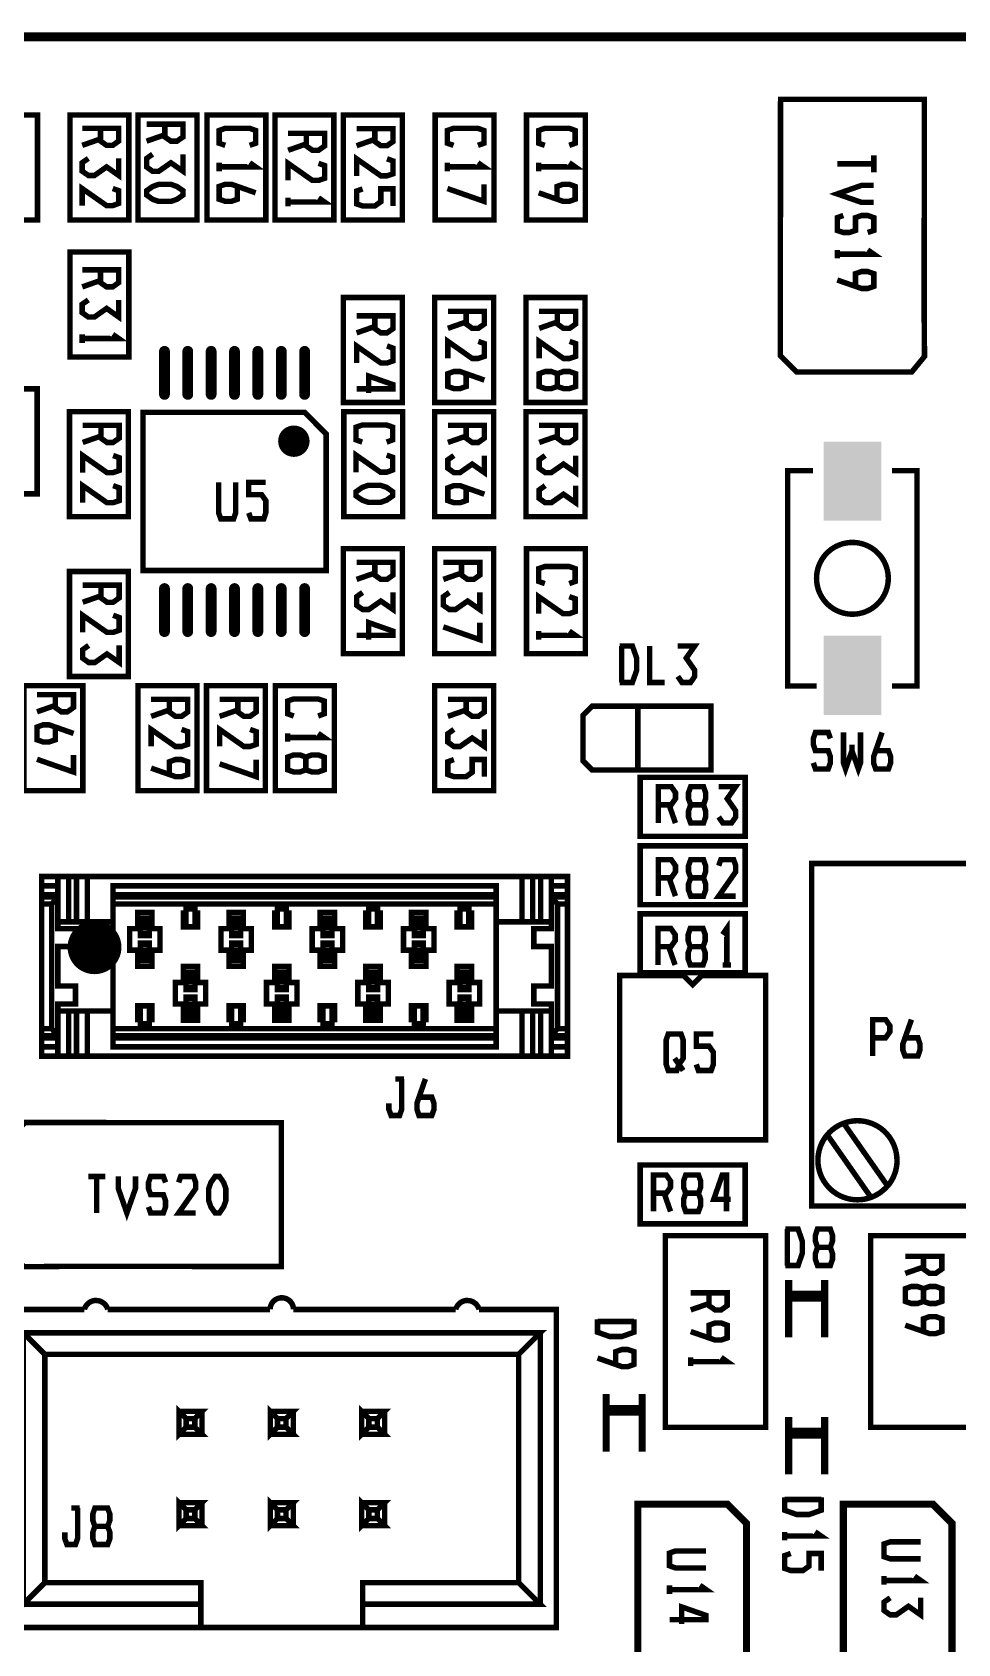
# Model space of a CAD drawing. Extents: x 0 to 130, y 331 to 429.
# Drawn here: x 57.05 to 82.8, y 384.32 to 429.15 of the extents above; entities that cross this region are included whole.
import ezdxf

# ---------------------------------------------------------------- set-up
doc = ezdxf.new("R2010")
doc.units = 0
doc.header["$MEASUREMENT"] = 0
doc.layers.get('0').update_dxf_attribs({"linetype": 'CONTINUOUS'})
for name, color, linetype in [('23-325-0_AST', 7, 'CONTINUOUS'), ('23-325-0_DRD', 1, 'CONTINUOUS'), ('THRUHOLE_NPT', 13, 'CONTINUOUS')]:
    doc.layers.add(name, color=color, linetype=linetype)

# ---------------------------------------------------------------- blocks, each defined once
blk = doc.blocks.new('RECTANGLE_43')
blk.add_solid([(1.09982, 0.8001), (1.09982, -0.8001), (-1.09982, 0.8001), (-1.09982, -0.8001)])
blk = doc.blocks.new('OBLONG_52')
at = {"const_width": 0.29972}
blk.add_lwpolyline([(0.59944, 0), (-0.59944, 0)], dxfattribs=at)
at = {"const_width": 0.14986}
for points in [[(-0.67437, 0, 1), (-0.52451, 0, 1)], [(0.52451, 0, 1), (0.67437, 0, 1)]]:
    blk.add_lwpolyline(points, format="xyb", close=True, dxfattribs=at)
blk = doc.blocks.new('ROUND_22')
at = {"const_width": 0.7493}
blk.add_lwpolyline([(-0.37465, 0, 1), (0.37465, 0, 1)], format="xyb", close=True, dxfattribs=at)

msp = doc.modelspace()

# ---------------------------------------------------------------- linework, layer by layer
at = {"layer": '23-325-0_AST'}
for points, const_width in [([(-0.06, 339.022), (129.939, 339.022), (129.939, 429.021), (-0.06, 429.021), (-0.06, 339.022)], 0.254), ([(81.867, 421.287), (81.877, 420.129), (81.522, 419.697), (78.321, 419.697), (77.864, 420.154), (77.872, 427.279), (81.87, 427.279), (81.87, 425.641), (81.867, 421.287)], 0.152), ([(57.201, 423.926), (57.201, 426.847), (55.563, 426.847), (55.563, 423.926), (57.201, 423.926)], 0.152), ([(59.741, 423.926), (59.741, 426.847), (58.103, 426.847), (58.103, 423.926), (59.741, 423.926)], 0.152), ([(59.995, 426.847), (59.995, 423.926), (61.634, 423.926), (61.634, 426.847), (59.995, 426.847)], 0.152), ([(63.551, 423.926), (63.551, 426.847), (61.913, 426.847), (61.913, 423.926), (63.551, 423.926)], 0.152), ([(63.805, 426.847), (63.805, 423.926), (65.444, 423.926), (65.444, 426.847), (63.805, 426.847)], 0.152), ([(65.71, 426.847), (65.71, 423.926), (67.349, 423.926), (67.349, 426.847), (65.71, 426.847)], 0.152), ([(69.901, 423.926), (69.901, 426.847), (68.263, 426.847), (68.263, 423.926), (69.901, 423.926)], 0.152), ([(72.441, 423.926), (72.441, 426.847), (70.803, 426.847), (70.803, 423.926), (72.441, 423.926)], 0.152), ([(58.951, 426.476), (58.951, 426.121), (59.122, 426.001), (59.292, 426.001), (59.459, 426.121), (59.459, 426.476), (58.443, 426.476)], 0.152), ([(60.742, 426.591), (60.742, 426.235), (60.91, 426.118), (61.08, 426.118), (61.25, 426.235), (61.25, 426.591), (60.234, 426.591)], 0.152), ([(60.742, 426.296), (60.234, 426.118)], 0.152), ([(62.424, 426.001), (62.253, 426.06), (62.253, 426.415), (62.424, 426.476), (63.102, 426.476), (63.269, 426.415), (63.269, 426.06), (63.102, 426.001)], 0.152), ([(64.679, 426.337), (64.679, 425.984), (64.847, 425.864), (65.017, 425.864), (65.187, 425.984), (65.187, 426.337), (64.171, 426.337)], 0.152), ([(66.584, 426.464), (66.584, 426.108), (66.752, 425.991), (66.922, 425.991), (67.092, 426.108), (67.092, 426.464), (66.076, 426.464)], 0.152), ([(68.774, 426.001), (68.603, 426.06), (68.603, 426.415), (68.774, 426.476), (69.452, 426.476), (69.619, 426.415), (69.619, 426.06), (69.452, 426.001)], 0.152), ([(71.314, 426.001), (71.143, 426.06), (71.143, 426.415), (71.314, 426.476), (71.992, 426.476), (72.159, 426.415), (72.159, 426.06), (71.992, 426.001)], 0.152), ([(58.951, 426.179), (58.443, 426.001)], 0.152), ([(64.679, 426.042), (64.171, 425.864)], 0.152), ([(66.584, 426.169), (66.076, 425.991)], 0.152), ([(58.614, 425.638), (58.443, 425.519), (58.443, 425.283), (58.614, 425.163), (58.784, 425.163), (59.122, 425.402), (59.459, 425.163), (59.459, 425.638)], 0.152), ([(60.402, 425.755), (60.234, 425.636), (60.234, 425.399), (60.402, 425.28), (60.572, 425.28), (60.91, 425.516), (61.25, 425.28), (61.25, 425.755)], 0.152), ([(62.253, 425.283), (62.253, 425.519)], 0.152), ([(62.253, 425.402), (63.269, 425.402), (63.102, 425.519)], 0.152), ([(64.171, 425.026), (64.171, 425.501), (64.847, 425.026), (65.017, 425.026), (65.187, 425.084), (65.187, 425.44), (65.017, 425.501)], 0.152), ([(66.076, 425.153), (66.076, 425.628), (66.752, 425.153), (66.922, 425.153), (67.092, 425.211), (67.092, 425.567), (66.922, 425.628)], 0.152), ([(68.603, 425.283), (68.603, 425.519)], 0.152), ([(68.603, 425.402), (69.619, 425.402), (69.452, 425.519)], 0.152), ([(71.143, 425.283), (71.143, 425.519)], 0.152), ([(71.143, 425.402), (72.159, 425.402), (71.992, 425.519)], 0.152), ([(79.449, 425.488), (80.465, 425.488)], 0.152), ([(80.465, 425.252), (80.465, 425.727)], 0.152), ([(58.443, 424.325), (58.443, 424.8), (59.122, 424.325), (59.292, 424.325), (59.459, 424.386), (59.459, 424.741), (59.292, 424.8)], 0.152), ([(60.234, 424.739), (60.402, 424.856), (60.572, 424.917), (60.91, 424.917), (61.08, 424.856), (61.25, 424.739), (61.25, 424.62), (61.08, 424.5), (60.91, 424.442), (60.572, 424.442), (60.402, 424.5), (60.234, 424.62), (60.234, 424.739)], 0.152), ([(62.761, 424.858), (62.761, 424.503), (62.594, 424.444), (62.424, 424.444), (62.253, 424.503), (62.253, 424.858), (62.424, 424.919), (62.594, 424.919), (63.269, 424.681)], 0.152), ([(64.171, 424.307), (64.171, 424.543)], 0.152), ([(64.171, 424.424), (65.187, 424.424), (65.017, 424.543)], 0.152), ([(66.244, 424.79), (66.076, 424.729), (66.076, 424.373), (66.244, 424.315), (66.584, 424.315), (66.752, 424.434), (66.752, 424.79), (67.092, 424.79), (67.092, 424.315)], 0.152), ([(68.603, 424.8), (69.619, 424.444), (69.619, 424.919)], 0.152), ([(71.651, 424.503), (71.651, 424.858), (71.822, 424.919), (71.992, 424.919), (72.159, 424.858), (72.159, 424.503), (71.992, 424.444), (71.822, 424.444), (71.143, 424.681)], 0.152), ([(80.465, 424.414), (80.127, 424.414), (79.449, 424.65), (80.127, 424.889), (80.465, 424.889)], 0.152), ([(80.295, 423.576), (80.465, 423.634), (80.465, 423.99), (80.295, 424.051), (80.127, 424.051), (79.957, 423.99), (79.957, 423.634), (79.787, 423.576), (79.619, 423.576), (79.449, 423.634), (79.449, 423.99), (79.619, 424.051)], 0.152), ([(59.741, 420.116), (59.741, 423.037), (58.103, 423.037), (58.103, 420.116), (59.741, 420.116)], 0.152), ([(79.449, 422.857), (79.449, 423.093)], 0.152), ([(79.449, 422.974), (80.465, 422.974), (80.295, 423.093)], 0.152), ([(58.951, 422.539), (58.951, 422.184), (59.122, 422.064), (59.292, 422.064), (59.459, 422.184), (59.459, 422.539), (58.443, 422.539)], 0.152), ([(79.957, 422.077), (79.957, 422.433), (80.127, 422.491), (80.295, 422.491), (80.465, 422.433), (80.465, 422.077), (80.295, 422.019), (80.127, 422.019), (79.449, 422.255)], 0.152), ([(58.951, 422.242), (58.443, 422.064)], 0.152), ([(58.614, 421.701), (58.443, 421.582), (58.443, 421.346), (58.614, 421.226), (58.784, 421.226), (59.122, 421.465), (59.459, 421.226), (59.459, 421.701)], 0.152), ([(65.71, 421.767), (65.71, 418.846), (67.349, 418.846), (67.349, 421.767), (65.71, 421.767)], 0.152), ([(68.25, 421.767), (68.25, 418.846), (69.889, 418.846), (69.889, 421.767), (68.25, 421.767)], 0.152), ([(69.124, 421.386), (69.124, 421.031), (69.292, 420.911), (69.462, 420.911), (69.632, 421.031), (69.632, 421.386), (68.616, 421.386)], 0.152), ([(70.79, 421.767), (70.79, 418.846), (72.429, 418.846), (72.429, 421.767), (70.79, 421.767)], 0.152), ([(71.664, 421.386), (71.664, 421.031), (71.832, 420.911), (72.002, 420.911), (72.172, 421.031), (72.172, 421.386), (71.156, 421.386)], 0.152), ([(66.584, 421.259), (66.584, 420.904), (66.752, 420.784), (66.922, 420.784), (67.092, 420.904), (67.092, 421.259), (66.076, 421.259)], 0.152), ([(66.584, 420.962), (66.076, 420.784)], 0.152), ([(69.124, 421.089), (68.616, 420.911)], 0.152), ([(71.664, 421.089), (71.156, 420.911)], 0.152), ([(58.443, 420.507), (58.443, 420.744)], 0.152), ([(58.443, 420.627), (59.459, 420.627), (59.292, 420.744)], 0.152), ([(66.076, 419.946), (66.076, 420.421), (66.752, 419.946), (66.922, 419.946), (67.092, 420.004), (67.092, 420.36), (66.922, 420.421)], 0.152), ([(68.616, 420.073), (68.616, 420.548), (69.292, 420.073), (69.462, 420.073), (69.632, 420.131), (69.632, 420.487), (69.462, 420.548)], 0.152), ([(71.156, 420.073), (71.156, 420.548), (71.832, 420.073), (72.002, 420.073), (72.172, 420.131), (72.172, 420.487), (72.002, 420.548)], 0.152), ([(66.414, 419.108), (66.414, 419.583), (67.092, 419.344), (67.092, 419.227), (66.076, 419.227)], 0.152), ([(69.124, 419.649), (69.124, 419.293), (68.954, 419.235), (68.784, 419.235), (68.616, 419.293), (68.616, 419.649), (68.784, 419.71), (68.954, 419.71), (69.632, 419.471)], 0.152), ([(71.664, 419.293), (71.832, 419.235), (72.002, 419.235), (72.172, 419.293), (72.172, 419.649), (72.002, 419.71), (71.832, 419.71), (71.664, 419.649), (71.664, 419.293), (71.494, 419.235), (71.324, 419.235), (71.156, 419.293), (71.156, 419.649), (71.324, 419.71), (71.494, 419.71), (71.664, 419.649)], 0.152), ([(55.55, 419.227), (55.55, 416.306), (57.189, 416.306), (57.189, 419.227), (55.55, 419.227)], 0.152), ([(58.09, 418.592), (58.09, 415.671), (59.729, 415.671), (59.729, 418.592), (58.09, 418.592)], 0.152), ([(58.964, 418.211), (58.964, 417.856), (59.132, 417.736), (59.302, 417.736), (59.472, 417.856), (59.472, 418.211), (58.456, 418.211)], 0.152), ([(65.131, 418.071), (64.631, 418.572), (60.135, 418.572), (60.135, 414.173), (65.23, 414.173), (65.23, 417.972), (65.131, 418.071)], 0.152), ([(67.361, 415.671), (67.361, 418.592), (65.723, 418.592), (65.723, 415.671), (67.361, 415.671)], 0.152), ([(66.234, 417.746), (66.063, 417.807), (66.063, 418.163), (66.234, 418.221), (66.912, 418.221), (67.079, 418.163), (67.079, 417.807), (66.912, 417.746)], 0.152), ([(68.25, 418.592), (68.25, 415.671), (69.889, 415.671), (69.889, 418.592), (68.25, 418.592)], 0.152), ([(69.124, 418.211), (69.124, 417.856), (69.292, 417.736), (69.462, 417.736), (69.632, 417.856), (69.632, 418.211), (68.616, 418.211)], 0.152), ([(70.79, 418.592), (70.79, 415.671), (72.429, 415.671), (72.429, 418.592), (70.79, 418.592)], 0.152), ([(71.664, 418.211), (71.664, 417.856), (71.832, 417.736), (72.002, 417.736), (72.172, 417.856), (72.172, 418.211), (71.156, 418.211)], 0.152), ([(58.964, 417.914), (58.456, 417.736)], 0.152), ([(64.671, 417.894), (63.991, 417.894)], 0.152), ([(64.072, 417.52), (64.072, 418.023)], 0.152), ([(64.583, 418.031), (64.08, 418.031)], 0.152), ([(64.209, 417.431), (64.209, 418.112)], 0.152), ([(64.346, 417.411), (64.346, 418.132)], 0.152), ([(64.483, 417.444), (64.483, 418.099)], 0.152), ([(64.621, 417.556), (64.621, 417.99)], 0.152), ([(69.124, 417.914), (68.616, 417.736)], 0.152), ([(71.664, 417.914), (71.156, 417.736)], 0.152), ([(58.456, 416.898), (58.456, 417.373), (59.132, 416.898), (59.302, 416.898), (59.472, 416.956), (59.472, 417.312), (59.302, 417.373)], 0.152), ([(64.692, 417.756), (63.97, 417.756)], 0.152), ([(64.659, 417.619), (64.003, 417.619)], 0.152), ([(64.547, 417.482), (64.113, 417.482)], 0.152), ([(66.063, 416.908), (66.063, 417.383), (66.742, 416.908), (66.912, 416.908), (67.079, 416.969), (67.079, 417.325), (66.912, 417.383)], 0.152), ([(68.784, 417.373), (68.616, 417.254), (68.616, 417.017), (68.784, 416.898), (68.954, 416.898), (69.292, 417.134), (69.632, 416.898), (69.632, 417.373)], 0.152), ([(71.324, 417.373), (71.156, 417.254), (71.156, 417.017), (71.324, 416.898), (71.494, 416.898), (71.832, 417.134), (72.172, 416.898), (72.172, 417.373)], 0.152), ([(78.771, 416.954), (78.072, 416.954), (78.072, 410.959), (78.873, 410.959)], 0.152), ([(80.971, 416.954), (81.669, 416.954), (81.669, 410.959), (80.971, 410.959)], 0.152), ([(58.456, 416.06), (58.456, 416.535), (59.132, 416.06), (59.302, 416.06), (59.472, 416.118), (59.472, 416.474), (59.302, 416.535)], 0.152), ([(62.713, 416.626), (62.713, 415.778), (62.655, 415.61), (62.299, 415.61), (62.238, 415.778), (62.238, 416.626)], 0.152), ([(63.076, 415.778), (63.137, 415.61), (63.493, 415.61), (63.551, 415.778), (63.551, 416.118), (63.432, 416.286), (63.076, 416.286), (63.076, 416.626), (63.551, 416.626)], 0.152), ([(66.063, 416.367), (66.234, 416.486), (66.404, 416.545), (66.742, 416.545), (66.912, 416.486), (67.079, 416.367), (67.079, 416.248), (66.912, 416.131), (66.742, 416.07), (66.404, 416.07), (66.234, 416.131), (66.063, 416.248), (66.063, 416.367)], 0.152), ([(69.124, 416.474), (69.124, 416.118), (68.954, 416.06), (68.784, 416.06), (68.616, 416.118), (68.616, 416.474), (68.784, 416.535), (68.954, 416.535), (69.632, 416.296)], 0.152), ([(71.324, 416.535), (71.156, 416.415), (71.156, 416.179), (71.324, 416.06), (71.494, 416.06), (71.832, 416.296), (72.172, 416.06), (72.172, 416.535)], 0.152), ([(65.71, 414.782), (65.71, 411.861), (67.349, 411.861), (67.349, 414.782), (65.71, 414.782)], 0.152), ([(68.25, 414.782), (68.25, 411.861), (69.889, 411.861), (69.889, 414.782), (68.25, 414.782)], 0.152), ([(72.441, 411.861), (72.441, 414.782), (70.803, 414.782), (70.803, 411.861), (72.441, 411.861)], 0.152), ([(66.584, 414.401), (66.584, 414.046), (66.752, 413.926), (66.922, 413.926), (67.092, 414.046), (67.092, 414.401), (66.076, 414.401)], 0.152), ([(68.997, 414.401), (68.997, 414.046), (69.165, 413.926), (69.335, 413.926), (69.505, 414.046), (69.505, 414.401), (68.489, 414.401)], 0.152), ([(71.314, 413.809), (71.143, 413.87), (71.143, 414.226), (71.314, 414.284), (71.992, 414.284), (72.159, 414.226), (72.159, 413.87), (71.992, 413.809)], 0.152), ([(58.09, 414.147), (58.09, 411.226), (59.729, 411.226), (59.729, 414.147), (58.09, 414.147)], 0.152), ([(58.964, 413.766), (58.964, 413.411), (59.132, 413.291), (59.302, 413.291), (59.472, 413.411), (59.472, 413.766), (58.456, 413.766)], 0.152), ([(66.584, 414.104), (66.076, 413.926)], 0.152), ([(68.997, 414.104), (68.489, 413.926)], 0.152), ([(58.964, 413.469), (58.456, 413.291)], 0.152), ([(66.244, 413.563), (66.076, 413.444), (66.076, 413.207), (66.244, 413.088), (66.414, 413.088), (66.752, 413.324), (67.092, 413.088), (67.092, 413.563)], 0.152), ([(68.657, 413.563), (68.489, 413.444), (68.489, 413.207), (68.657, 413.088), (68.827, 413.088), (69.165, 413.324), (69.505, 413.088), (69.505, 413.563)], 0.152), ([(71.143, 412.971), (71.143, 413.446), (71.822, 412.971), (71.992, 412.971), (72.159, 413.032), (72.159, 413.388), (71.992, 413.446)], 0.152), ([(58.456, 412.453), (58.456, 412.928), (59.132, 412.453), (59.302, 412.453), (59.472, 412.511), (59.472, 412.867), (59.302, 412.928)], 0.152), ([(66.414, 412.25), (66.414, 412.725), (67.092, 412.486), (67.092, 412.369), (66.076, 412.369)], 0.152), ([(68.489, 412.605), (69.505, 412.25), (69.505, 412.725)], 0.152), ([(71.143, 412.252), (71.143, 412.489)], 0.152), ([(71.143, 412.372), (72.159, 412.372), (71.992, 412.489)], 0.152), ([(58.624, 412.09), (58.456, 411.97), (58.456, 411.734), (58.624, 411.615), (58.794, 411.615), (59.132, 411.851), (59.472, 411.615), (59.472, 412.09)], 0.152), ([(73.394, 411.059), (73.749, 411.059), (73.869, 411.399), (73.869, 411.737), (73.749, 412.075), (73.394, 412.075)], 0.152), ([(73.452, 411.059), (73.452, 412.075)], 0.152), ([(74.646, 411.059), (74.232, 411.059), (74.232, 412.075)], 0.152), ([(75.012, 411.229), (75.129, 411.059), (75.367, 411.059), (75.484, 411.229), (75.484, 411.399), (75.248, 411.737), (75.484, 412.075), (75.012, 412.075)], 0.152), ([(56.82, 410.972), (56.82, 408.051), (58.459, 408.051), (58.459, 410.972), (56.82, 410.972)], 0.152), ([(57.694, 410.718), (57.694, 410.363), (57.862, 410.243), (58.032, 410.243), (58.202, 410.363), (58.202, 410.718), (57.186, 410.718)], 0.152), ([(59.995, 410.972), (59.995, 408.051), (61.634, 408.051), (61.634, 410.972), (59.995, 410.972)], 0.152), ([(60.869, 410.591), (60.869, 410.236), (61.037, 410.116), (61.207, 410.116), (61.377, 410.236), (61.377, 410.591), (60.361, 410.591)], 0.152), ([(61.9, 410.972), (61.9, 408.051), (63.539, 408.051), (63.539, 410.972), (61.9, 410.972)], 0.152), ([(62.774, 410.591), (62.774, 410.236), (62.942, 410.116), (63.112, 410.116), (63.282, 410.236), (63.282, 410.591), (62.266, 410.591)], 0.152), ([(65.456, 408.051), (65.456, 410.972), (63.818, 410.972), (63.818, 408.051), (65.456, 408.051)], 0.152), ([(64.329, 410.126), (64.158, 410.187), (64.158, 410.543), (64.329, 410.601), (65.007, 410.601), (65.174, 410.543), (65.174, 410.187), (65.007, 410.126)], 0.152), ([(68.25, 410.972), (68.25, 408.051), (69.889, 408.051), (69.889, 410.972), (68.25, 410.972)], 0.152), ([(69.124, 410.591), (69.124, 410.236), (69.292, 410.116), (69.462, 410.116), (69.632, 410.236), (69.632, 410.591), (68.616, 410.591)], 0.152), ([(57.694, 410.421), (57.186, 410.243)], 0.152), ([(60.869, 410.294), (60.361, 410.116)], 0.152), ([(62.774, 410.294), (62.266, 410.116)], 0.152), ([(69.124, 410.294), (68.616, 410.116)], 0.152), ([(72.378, 408.877), (72.378, 410.147), (72.632, 410.401), (75.934, 410.401), (75.934, 408.623), (72.632, 408.623), (72.378, 408.877)], 0.152), ([(73.902, 408.623), (73.902, 410.401)], 0.152), ([(57.694, 409.819), (57.694, 409.463), (57.524, 409.405), (57.354, 409.405), (57.186, 409.463), (57.186, 409.819), (57.354, 409.88), (57.524, 409.88), (58.202, 409.641)], 0.152), ([(60.361, 409.278), (60.361, 409.753), (61.037, 409.278), (61.207, 409.278), (61.377, 409.336), (61.377, 409.692), (61.207, 409.753)], 0.152), ([(62.266, 409.278), (62.266, 409.753), (62.942, 409.278), (63.112, 409.278), (63.282, 409.336), (63.282, 409.692), (63.112, 409.753)], 0.152), ([(68.784, 409.753), (68.616, 409.634), (68.616, 409.397), (68.784, 409.278), (68.954, 409.278), (69.292, 409.514), (69.632, 409.278), (69.632, 409.753)], 0.152), ([(64.158, 409.408), (64.158, 409.644)], 0.152), ([(64.158, 409.527), (65.174, 409.527), (65.007, 409.644)], 0.152), ([(79.259, 409.499), (79.198, 409.669), (78.842, 409.669), (78.784, 409.499), (78.784, 409.331), (78.842, 409.161), (79.198, 409.161), (79.259, 408.991), (79.259, 408.823), (79.198, 408.653), (78.842, 408.653), (78.784, 408.823)], 0.152), ([(79.858, 409.331), (79.858, 409.161), (79.68, 408.653), (79.622, 408.823), (79.622, 409.669)], 0.152), ([(80.097, 409.669), (80.097, 408.823), (80.036, 408.653), (79.858, 409.161)], 0.152), ([(80.518, 409.161), (80.874, 409.161), (80.935, 408.991), (80.935, 408.823), (80.874, 408.653), (80.518, 408.653), (80.46, 408.823), (80.46, 408.991), (80.696, 409.669)], 0.152), ([(57.186, 408.922), (58.202, 408.567), (58.202, 409.042)], 0.152), ([(60.869, 408.498), (60.869, 408.854), (61.037, 408.915), (61.207, 408.915), (61.377, 408.854), (61.377, 408.498), (61.207, 408.44), (61.037, 408.44), (60.361, 408.676)], 0.152), ([(62.266, 408.795), (63.282, 408.44), (63.282, 408.915)], 0.152), ([(64.666, 408.628), (64.837, 408.569), (65.007, 408.569), (65.174, 408.628), (65.174, 408.983), (65.007, 409.044), (64.837, 409.044), (64.666, 408.983), (64.666, 408.628), (64.499, 408.569), (64.329, 408.569), (64.158, 408.628), (64.158, 408.983), (64.329, 409.044), (64.499, 409.044), (64.666, 408.983)], 0.152), ([(68.784, 408.915), (68.616, 408.854), (68.616, 408.498), (68.784, 408.44), (69.124, 408.44), (69.292, 408.559), (69.292, 408.915), (69.632, 408.915), (69.632, 408.44)], 0.152), ([(73.965, 406.781), (76.886, 406.781), (76.886, 408.419), (73.965, 408.419), (73.965, 406.781)], 0.152), ([(74.473, 407.655), (74.829, 407.655), (74.948, 407.825), (74.948, 407.993), (74.829, 408.163), (74.473, 408.163), (74.473, 407.147)], 0.152), ([(75.728, 407.655), (75.786, 407.825), (75.786, 407.993), (75.728, 408.163), (75.372, 408.163), (75.311, 407.993), (75.311, 407.825), (75.372, 407.655), (75.728, 407.655), (75.786, 407.485), (75.786, 407.317), (75.728, 407.147), (75.372, 407.147), (75.311, 407.317), (75.311, 407.485), (75.372, 407.655)], 0.152), ([(76.15, 407.317), (76.269, 407.147), (76.505, 407.147), (76.625, 407.317), (76.625, 407.485), (76.388, 407.825), (76.625, 408.163), (76.15, 408.163)], 0.152), ([(74.77, 407.655), (74.948, 407.147)], 0.152), ([(73.965, 404.876), (76.886, 404.876), (76.886, 406.514), (73.965, 406.514), (73.965, 404.876)], 0.152), ([(74.473, 405.623), (74.829, 405.623), (74.948, 405.793), (74.948, 405.961), (74.829, 406.131), (74.473, 406.131), (74.473, 405.115)], 0.152), ([(75.728, 405.623), (75.786, 405.793), (75.786, 405.961), (75.728, 406.131), (75.372, 406.131), (75.311, 405.961), (75.311, 405.793), (75.372, 405.623), (75.728, 405.623), (75.786, 405.453), (75.786, 405.285), (75.728, 405.115), (75.372, 405.115), (75.311, 405.285), (75.311, 405.453), (75.372, 405.623)], 0.152), ([(76.625, 405.115), (76.15, 405.115), (76.625, 405.793), (76.625, 405.961), (76.566, 406.131), (76.211, 406.131), (76.15, 405.961)], 0.152), ([(57.765, 405.153), (57.765, 405.402), (57.316, 405.402), (57.316, 405.661), (57.765, 405.661), (58.065, 405.661), (58.065, 404.401), (58.286, 404.401), (58.286, 405.661), (58.065, 405.661)], 0.152), ([(57.765, 405.661), (57.765, 405.402)], 0.152), ([(71.197, 405.661), (70.976, 405.661), (70.676, 405.661), (58.586, 405.661), (58.286, 405.661)], 0.152), ([(58.586, 405.661), (58.586, 404.401), (58.286, 404.401)], 0.152), ([(69.96, 404.401), (70.676, 404.401), (70.976, 404.401), (70.976, 405.661)], 0.152), ([(70.676, 405.661), (70.676, 404.401)], 0.152), ([(71.667, 401.429), (71.946, 401.429), (71.946, 404.894), (71.946, 405.095), (71.496, 405.095), (71.496, 405.092), (71.496, 404.211), (71.006, 404.211), (71.006, 403.713), (71.496, 403.713), (71.496, 402.613), (71.006, 402.613), (71.006, 402.113), (71.496, 402.113), (71.496, 401.231), (71.667, 401.429), (71.667, 404.894), (71.496, 405.092), (71.496, 405.095), (71.496, 405.153), (71.496, 405.402), (71.496, 405.661), (71.197, 405.661), (71.197, 404.401), (71.496, 404.401)], 0.152), ([(71.946, 405.095), (71.946, 405.153), (71.946, 405.402), (71.946, 405.661), (71.496, 405.661)], 0.152), ([(83.14, 397.492), (83.541, 397.492), (83.541, 396.492), (78.74, 396.492), (78.74, 406.022), (83.541, 406.022), (83.541, 405.021), (83.14, 405.021), (83.14, 397.492)], 0.152), ([(57.316, 405.153), (57.316, 405.402)], 0.152), ([(59.299, 405.095), (69.96, 405.095), (69.96, 405.153), (69.96, 405.402), (59.299, 405.402), (59.299, 405.153), (59.299, 405.095), (59.299, 404.894), (59.299, 401.429), (59.299, 401.229), (59.299, 401.17), (69.96, 401.17), (69.96, 401.229), (59.299, 401.229)], 0.152), ([(71.946, 405.402), (71.496, 405.402)], 0.152), ([(74.77, 405.623), (74.948, 405.115)], 0.152), ([(57.316, 405.095), (57.316, 405.153), (57.765, 405.153), (57.765, 405.095), (57.765, 405.092), (57.595, 404.894), (57.316, 404.894), (57.316, 405.095), (57.765, 405.095), (57.765, 405.092), (57.765, 404.211), (58.255, 404.211), (58.255, 403.713), (57.765, 403.713), (57.765, 402.613), (58.255, 402.613), (58.255, 402.113), (57.765, 402.113), (57.765, 401.231), (57.595, 401.429), (57.595, 404.894)], 0.152), ([(57.316, 404.894), (57.316, 401.429), (57.316, 401.229), (57.765, 401.229), (57.765, 401.17), (57.765, 400.921), (57.765, 400.662), (58.065, 400.662), (58.065, 401.922), (58.286, 401.922), (58.286, 400.662), (58.586, 400.662), (58.586, 401.922), (58.286, 401.922)], 0.152), ([(59.299, 405.153), (69.96, 405.153)], 0.152), ([(59.299, 404.894), (69.96, 404.894)], 0.152), ([(61.656, 404.642), (61.58, 404.642), (61.58, 404.762), (61.331, 404.762), (61.331, 404.642), (61.255, 404.642), (61.255, 404.261), (61.656, 404.261), (61.656, 404.642)], 0.152), ([(64.196, 404.642), (64.12, 404.642), (64.12, 404.762), (63.871, 404.762), (63.871, 404.642), (63.795, 404.642), (63.795, 404.261), (64.196, 404.261), (64.196, 404.642)], 0.152), ([(66.736, 404.642), (66.66, 404.642), (66.66, 404.762), (66.411, 404.762), (66.411, 404.642), (66.335, 404.642), (66.335, 404.261), (66.736, 404.261), (66.736, 404.642)], 0.152), ([(69.276, 404.642), (69.2, 404.642), (69.2, 404.762), (68.951, 404.762), (68.951, 404.642), (68.875, 404.642), (68.875, 404.261), (69.276, 404.261), (69.276, 404.642)], 0.152), ([(69.96, 405.095), (69.96, 404.894), (69.96, 401.429), (69.96, 401.229)], 0.152), ([(71.496, 405.153), (71.946, 405.153)], 0.152), ([(71.667, 404.894), (71.946, 404.894)], 0.152), ([(57.765, 404.401), (58.065, 404.401)], 0.152), ([(59.299, 404.401), (58.586, 404.401)], 0.152), ([(59.985, 404.663), (59.985, 404.211), (59.762, 404.211), (59.762, 403.611), (59.985, 403.611), (59.985, 403.162), (60.386, 403.162), (60.386, 403.611), (60.61, 403.611), (60.61, 404.211), (60.386, 404.211), (60.386, 404.663), (59.985, 404.663)], 0.152), ([(60.061, 404.411), (60.061, 404.503), (60.31, 404.503), (60.31, 404.411), (60.061, 404.411), (60.061, 404.358), (60.061, 404.231), (60.061, 404.066), (60.061, 404.013), (60.31, 404.013), (60.31, 404.066), (60.31, 404.231), (60.061, 404.231)], 0.152), ([(60.31, 404.231), (60.31, 404.358), (60.061, 404.358)], 0.152), ([(60.31, 404.411), (60.31, 404.358)], 0.152), ([(61.331, 404.261), (61.331, 404.642)], 0.152), ([(61.58, 404.642), (61.58, 404.261)], 0.152), ([(62.525, 404.663), (62.525, 404.211), (62.302, 404.211), (62.302, 403.611), (62.525, 403.611), (62.525, 403.162), (62.926, 403.162), (62.926, 403.611), (63.15, 403.611), (63.15, 404.211), (62.926, 404.211), (62.926, 404.663), (62.525, 404.663)], 0.152), ([(62.601, 404.411), (62.601, 404.503), (62.85, 404.503), (62.85, 404.411), (62.601, 404.411), (62.601, 404.358), (62.601, 404.231), (62.601, 404.066), (62.601, 404.013), (62.85, 404.013), (62.85, 404.066), (62.85, 404.231), (62.601, 404.231)], 0.152), ([(62.85, 404.231), (62.85, 404.358), (62.601, 404.358)], 0.152), ([(62.85, 404.411), (62.85, 404.358)], 0.152), ([(63.871, 404.261), (63.871, 404.642)], 0.152), ([(64.12, 404.261), (64.12, 404.642)], 0.152), ([(65.065, 404.663), (65.065, 404.211), (64.842, 404.211), (64.842, 403.611), (65.065, 403.611), (65.065, 403.162), (65.466, 403.162), (65.466, 403.611), (65.69, 403.611), (65.69, 404.211), (65.466, 404.211), (65.466, 404.663), (65.065, 404.663)], 0.152), ([(65.141, 404.411), (65.141, 404.503), (65.39, 404.503), (65.39, 404.411), (65.141, 404.411), (65.141, 404.358), (65.141, 404.231), (65.141, 404.066), (65.141, 404.013), (65.39, 404.013), (65.39, 404.066), (65.39, 404.231), (65.141, 404.231)], 0.152), ([(65.39, 404.231), (65.39, 404.358), (65.141, 404.358)], 0.152), ([(65.39, 404.411), (65.39, 404.358)], 0.152), ([(66.411, 404.261), (66.411, 404.642)], 0.152), ([(66.66, 404.261), (66.66, 404.642)], 0.152), ([(67.605, 404.663), (67.605, 404.211), (67.382, 404.211), (67.382, 403.611), (67.605, 403.611), (67.605, 403.162), (68.006, 403.162), (68.006, 403.611), (68.23, 403.611), (68.23, 404.211), (68.006, 404.211), (68.006, 404.663), (67.605, 404.663)], 0.152), ([(67.681, 404.411), (67.93, 404.411), (67.93, 404.503), (67.681, 404.503), (67.681, 404.411), (67.681, 404.358), (67.681, 404.231), (67.681, 404.066), (67.681, 404.013), (67.93, 404.013), (67.93, 404.066), (67.93, 404.231), (67.681, 404.231)], 0.152), ([(67.93, 404.231), (67.93, 404.358), (67.681, 404.358)], 0.152), ([(67.93, 404.411), (67.93, 404.358)], 0.152), ([(68.951, 404.261), (68.951, 404.642)], 0.152), ([(69.2, 404.642), (69.2, 404.261)], 0.152), ([(71.197, 404.401), (70.976, 404.401)], 0.152), ([(76.886, 404.622), (73.965, 404.622), (73.965, 402.984), (76.886, 402.984), (76.886, 404.622)], 0.152), ([(76.376, 403.2), (76.376, 404.216), (76.259, 404.046)], 0.152), ([(60.061, 404.066), (60.31, 404.066)], 0.152), ([(62.601, 404.066), (62.85, 404.066)], 0.152), ([(65.141, 404.066), (65.39, 404.066)], 0.152), ([(67.681, 404.066), (67.93, 404.066)], 0.152), ([(74.463, 403.708), (74.819, 403.708), (74.938, 403.875), (74.938, 404.046), (74.819, 404.216), (74.463, 404.216), (74.463, 403.2)], 0.152), ([(75.715, 403.708), (75.776, 403.875), (75.776, 404.046), (75.715, 404.216), (75.36, 404.216), (75.301, 404.046), (75.301, 403.875), (75.36, 403.708), (75.715, 403.708), (75.776, 403.538), (75.776, 403.367), (75.715, 403.2), (75.36, 403.2), (75.301, 403.367), (75.301, 403.538), (75.36, 403.708)], 0.152), ([(60.061, 403.759), (60.31, 403.759), (60.31, 403.812), (60.061, 403.812), (60.061, 403.759), (60.061, 403.593), (60.061, 403.464), (60.31, 403.464), (60.31, 403.593), (60.061, 403.593)], 0.152), ([(60.061, 403.413), (60.31, 403.413), (60.31, 403.322), (60.061, 403.322), (60.061, 403.413), (60.061, 403.464)], 0.152), ([(60.31, 403.759), (60.31, 403.593)], 0.152), ([(60.31, 403.464), (60.31, 403.413)], 0.152), ([(62.601, 403.759), (62.85, 403.759), (62.85, 403.812), (62.601, 403.812), (62.601, 403.759), (62.601, 403.593), (62.601, 403.464), (62.85, 403.464), (62.85, 403.593), (62.601, 403.593)], 0.152), ([(62.601, 403.413), (62.85, 403.413), (62.85, 403.322), (62.601, 403.322), (62.601, 403.413), (62.601, 403.464)], 0.152), ([(62.85, 403.759), (62.85, 403.593)], 0.152), ([(62.85, 403.464), (62.85, 403.413)], 0.152), ([(65.141, 403.759), (65.39, 403.759), (65.39, 403.812), (65.141, 403.812), (65.141, 403.759), (65.141, 403.593), (65.141, 403.464), (65.39, 403.464), (65.39, 403.593), (65.141, 403.593)], 0.152), ([(65.141, 403.413), (65.141, 403.322), (65.39, 403.322), (65.39, 403.413), (65.141, 403.413), (65.141, 403.464)], 0.152), ([(65.39, 403.759), (65.39, 403.593)], 0.152), ([(65.39, 403.464), (65.39, 403.413)], 0.152), ([(67.681, 403.759), (67.93, 403.759), (67.93, 403.812), (67.681, 403.812), (67.681, 403.759), (67.681, 403.593), (67.681, 403.464), (67.93, 403.464), (67.93, 403.593), (67.681, 403.593)], 0.152), ([(67.681, 403.413), (67.681, 403.322), (67.93, 403.322), (67.93, 403.413), (67.681, 403.413), (67.681, 403.464)], 0.152), ([(67.93, 403.759), (67.93, 403.593)], 0.152), ([(67.93, 403.464), (67.93, 403.413)], 0.152), ([(74.76, 403.708), (74.938, 403.2)], 0.152), ([(61.255, 403.162), (61.255, 402.712), (61.032, 402.712), (61.032, 402.113), (61.255, 402.113), (61.255, 401.663), (61.656, 401.663), (61.656, 402.113), (61.88, 402.113), (61.88, 402.712), (61.656, 402.712), (61.656, 403.162), (61.255, 403.162)], 0.152), ([(61.58, 402.913), (61.331, 402.913), (61.331, 403.002), (61.58, 403.002), (61.58, 402.913), (61.58, 402.859)], 0.152), ([(63.795, 403.162), (63.795, 402.712), (63.572, 402.712), (63.572, 402.113), (63.795, 402.113), (63.795, 401.663), (64.196, 401.663), (64.196, 402.113), (64.42, 402.113), (64.42, 402.712), (64.196, 402.712), (64.196, 403.162), (63.795, 403.162)], 0.152), ([(63.871, 402.913), (63.871, 403.002), (64.12, 403.002), (64.12, 402.913), (63.871, 402.913), (63.871, 402.859), (63.871, 402.73), (64.12, 402.73), (64.12, 402.565), (64.12, 402.511), (63.871, 402.511), (63.871, 402.565), (63.871, 402.73)], 0.152), ([(66.335, 403.162), (66.335, 402.712), (66.112, 402.712), (66.112, 402.113), (66.335, 402.113), (66.335, 401.663), (66.736, 401.663), (66.736, 402.113), (66.96, 402.113), (66.96, 402.712), (66.736, 402.712), (66.736, 403.162), (66.335, 403.162)], 0.152), ([(66.411, 402.913), (66.411, 403.002), (66.66, 403.002), (66.66, 402.913), (66.411, 402.913), (66.411, 402.859), (66.411, 402.73), (66.66, 402.73), (66.66, 402.565), (66.66, 402.511), (66.411, 402.511), (66.411, 402.565), (66.411, 402.73)], 0.152), ([(68.875, 403.162), (68.875, 402.712), (68.652, 402.712), (68.652, 402.113), (68.875, 402.113), (68.875, 401.663), (69.276, 401.663), (69.276, 402.113), (69.5, 402.113), (69.5, 402.712), (69.276, 402.712), (69.276, 403.162), (68.875, 403.162)], 0.152), ([(69.2, 402.913), (69.2, 403.002), (68.951, 403.002), (68.951, 402.913), (69.2, 402.913), (69.2, 402.859)], 0.152), ([(76.495, 403.2), (76.259, 403.2)], 0.152), ([(61.331, 402.859), (61.331, 402.913)], 0.152), ([(61.58, 402.565), (61.331, 402.565), (61.331, 402.511), (61.58, 402.511), (61.58, 402.565), (61.58, 402.73), (61.58, 402.859), (61.331, 402.859), (61.331, 402.73), (61.58, 402.73)], 0.152), ([(61.331, 402.565), (61.331, 402.73)], 0.152), ([(63.871, 402.859), (64.12, 402.859), (64.12, 402.73)], 0.152), ([(63.871, 402.565), (64.12, 402.565)], 0.152), ([(64.12, 402.859), (64.12, 402.913)], 0.152), ([(66.411, 402.859), (66.66, 402.859), (66.66, 402.73)], 0.152), ([(66.411, 402.565), (66.66, 402.565)], 0.152), ([(66.66, 402.859), (66.66, 402.913)], 0.152), ([(68.951, 402.859), (68.951, 402.913)], 0.152), ([(69.2, 402.565), (68.951, 402.565), (68.951, 402.511), (69.2, 402.511), (69.2, 402.565), (69.2, 402.73), (69.2, 402.859), (68.951, 402.859), (68.951, 402.73), (69.2, 402.73)], 0.152), ([(68.951, 402.565), (68.951, 402.73)], 0.152), ([(73.394, 398.336), (73.394, 402.908), (75.172, 402.908), (75.426, 402.654), (75.68, 402.908), (77.458, 402.908), (77.458, 398.336), (73.394, 398.336)], 0.152), ([(61.58, 401.912), (61.58, 401.821), (61.331, 401.821), (61.331, 401.912), (61.58, 401.912), (61.58, 401.965), (61.58, 402.092), (61.58, 402.257), (61.58, 402.311), (61.331, 402.311), (61.331, 402.257), (61.331, 402.092), (61.58, 402.092)], 0.152), ([(61.58, 402.257), (61.331, 402.257)], 0.152), ([(61.331, 402.092), (61.331, 401.965), (61.58, 401.965)], 0.152), ([(64.12, 401.912), (64.12, 401.821), (63.871, 401.821), (63.871, 401.912), (64.12, 401.912), (64.12, 401.965), (64.12, 402.092), (64.12, 402.257), (64.12, 402.311), (63.871, 402.311), (63.871, 402.257), (63.871, 402.092), (64.12, 402.092)], 0.152), ([(64.12, 402.257), (63.871, 402.257)], 0.152), ([(63.871, 402.092), (63.871, 401.965), (64.12, 401.965)], 0.152), ([(66.66, 401.912), (66.411, 401.912), (66.411, 401.821), (66.66, 401.821), (66.66, 401.912), (66.66, 401.965), (66.66, 402.092), (66.66, 402.257), (66.66, 402.311), (66.411, 402.311), (66.411, 402.257), (66.411, 402.092), (66.66, 402.092)], 0.152), ([(66.66, 402.257), (66.411, 402.257)], 0.152), ([(66.411, 402.092), (66.411, 401.965), (66.66, 401.965)], 0.152), ([(69.2, 401.912), (69.2, 401.821), (68.951, 401.821), (68.951, 401.912), (69.2, 401.912), (69.2, 401.965), (69.2, 402.092), (69.2, 402.257), (69.2, 402.311), (68.951, 402.311), (68.951, 402.257), (68.951, 402.092), (69.2, 402.092)], 0.152), ([(69.2, 402.257), (68.951, 402.257)], 0.152), ([(68.951, 402.092), (68.951, 401.965), (69.2, 401.965)], 0.152), ([(57.765, 401.922), (58.065, 401.922)], 0.152), ([(58.586, 401.922), (59.299, 401.922)], 0.152), ([(59.985, 402.062), (59.985, 401.681), (60.061, 401.681), (60.061, 401.561), (60.31, 401.561), (60.31, 401.681), (60.386, 401.681), (60.386, 402.062), (59.985, 402.062)], 0.152), ([(60.061, 401.681), (60.061, 402.062)], 0.152), ([(60.31, 402.062), (60.31, 401.681)], 0.152), ([(61.331, 401.912), (61.331, 401.965)], 0.152), ([(62.525, 402.062), (62.525, 401.681), (62.601, 401.681), (62.601, 401.561), (62.85, 401.561), (62.85, 401.681), (62.926, 401.681), (62.926, 402.062), (62.525, 402.062)], 0.152), ([(62.601, 401.681), (62.601, 402.062)], 0.152), ([(62.85, 402.062), (62.85, 401.681)], 0.152), ([(63.871, 401.912), (63.871, 401.965)], 0.152), ([(65.065, 402.062), (65.065, 401.681), (65.141, 401.681), (65.141, 401.561), (65.39, 401.561), (65.39, 401.681), (65.466, 401.681), (65.466, 402.062), (65.065, 402.062)], 0.152), ([(65.141, 401.681), (65.141, 402.062)], 0.152), ([(65.39, 402.062), (65.39, 401.681)], 0.152), ([(66.411, 401.912), (66.411, 401.965)], 0.152), ([(67.605, 402.062), (67.605, 401.681), (67.681, 401.681), (67.681, 401.561), (67.93, 401.561), (67.93, 401.681), (68.006, 401.681), (68.006, 402.062), (67.605, 402.062)], 0.152), ([(67.681, 401.681), (67.681, 402.062)], 0.152), ([(67.93, 402.062), (67.93, 401.681)], 0.152), ([(68.951, 401.912), (68.951, 401.965)], 0.152), ([(69.96, 401.922), (70.676, 401.922), (70.676, 400.662), (70.976, 400.662)], 0.152), ([(70.976, 401.922), (70.676, 401.922)], 0.152), ([(71.496, 400.662), (71.946, 400.662), (71.946, 400.921), (71.946, 401.17), (71.946, 401.229), (71.496, 401.229), (71.496, 401.231), (71.496, 401.229), (71.496, 401.17), (71.496, 400.921), (71.496, 400.662), (71.197, 400.662), (71.197, 401.922), (70.976, 401.922), (70.976, 400.662), (71.197, 400.662)], 0.152), ([(71.496, 401.922), (71.197, 401.922)], 0.152), ([(80.437, 401.173), (80.793, 401.173), (80.912, 401.34), (80.912, 401.511), (80.793, 401.681), (80.437, 401.681), (80.437, 400.665)], 0.152), ([(81.336, 401.173), (81.692, 401.173), (81.75, 401.003), (81.75, 400.832), (81.692, 400.665), (81.336, 400.665), (81.275, 400.832), (81.275, 401.003), (81.514, 401.681)], 0.152), ([(57.316, 401.429), (57.595, 401.429)], 0.152), ([(57.316, 401.17), (57.316, 401.229)], 0.152), ([(57.765, 401.231), (57.765, 401.229)], 0.152), ([(69.96, 401.429), (59.299, 401.429)], 0.152), ([(71.946, 401.429), (71.946, 401.229)], 0.152), ([(74.689, 400.434), (74.748, 400.264), (74.986, 400.264), (75.045, 400.434), (75.164, 400.604), (75.164, 401.112), (75.103, 401.28), (74.748, 401.28), (74.689, 401.112), (74.689, 400.434)], 0.152), ([(75.527, 400.434), (75.586, 400.264), (75.941, 400.264), (76.002, 400.434), (76.002, 400.772), (75.883, 400.942), (75.527, 400.942), (75.527, 401.28), (76.002, 401.28)], 0.152), ([(57.765, 400.921), (57.316, 400.921), (57.316, 401.17), (57.765, 401.17)], 0.152), ([(57.316, 400.921), (57.316, 400.662), (57.765, 400.662)], 0.152), ([(59.299, 401.17), (59.299, 400.921), (69.96, 400.921), (69.96, 401.17)], 0.152), ([(71.946, 401.17), (71.496, 401.17)], 0.152), ([(71.496, 400.921), (71.946, 400.921)], 0.152), ([(58.065, 400.662), (58.286, 400.662)], 0.152), ([(58.586, 400.662), (70.676, 400.662)], 0.152), ([(74.925, 400.604), (75.164, 400.264)], 0.152), ([(66.975, 399.352), (66.975, 399.181), (67.036, 399.014), (67.272, 399.014), (67.331, 399.181), (67.331, 400.03)], 0.152), ([(67.392, 400.03), (67.153, 400.03)], 0.152), ([(67.813, 399.522), (68.169, 399.522), (68.23, 399.352), (68.23, 399.181), (68.169, 399.014), (67.813, 399.014), (67.755, 399.181), (67.755, 399.352), (67.991, 400.03)], 0.152), ([(57.991, 394.815), (56.833, 394.805), (56.401, 395.161), (56.401, 398.361), (56.858, 398.818), (63.983, 398.811), (63.983, 394.813), (62.345, 394.813), (57.991, 394.815)], 0.152), ([(80.851, 397.05), (79.629, 398.793)], 0.152), ([(79.172, 398.473), (80.391, 396.73)], 0.152), ([(76.886, 397.637), (73.965, 397.637), (73.965, 395.999), (76.886, 395.999), (76.886, 397.637)], 0.152), ([(59.086, 397.317), (58.611, 397.317)], 0.152), ([(58.847, 396.301), (58.847, 397.317)], 0.152), ([(59.924, 397.317), (59.924, 396.979), (59.685, 396.301), (59.449, 396.979), (59.449, 397.317)], 0.152), ([(60.762, 397.149), (60.701, 397.317), (60.346, 397.317), (60.287, 397.149), (60.287, 396.979), (60.346, 396.809), (60.701, 396.809), (60.762, 396.641), (60.762, 396.471), (60.701, 396.301), (60.346, 396.301), (60.287, 396.471)], 0.152), ([(61.601, 396.301), (61.126, 396.301), (61.601, 396.979), (61.601, 397.149), (61.54, 397.317), (61.184, 397.317), (61.126, 397.149)], 0.152), ([(62.142, 396.301), (62.022, 396.471), (61.964, 396.641), (61.964, 396.979), (62.022, 397.149), (62.142, 397.317), (62.261, 397.317), (62.378, 397.149), (62.439, 396.979), (62.439, 396.641), (62.378, 396.471), (62.261, 396.301), (62.142, 396.301)], 0.152), ([(74.336, 396.85), (74.692, 396.85), (74.811, 397.017), (74.811, 397.188), (74.692, 397.358), (74.336, 397.358), (74.336, 396.342)], 0.152), ([(75.588, 396.85), (75.649, 397.017), (75.649, 397.188), (75.588, 397.358), (75.233, 397.358), (75.174, 397.188), (75.174, 397.017), (75.233, 396.85), (75.588, 396.85), (75.649, 396.68), (75.649, 396.509), (75.588, 396.342), (75.233, 396.342), (75.174, 396.509), (75.174, 396.68), (75.233, 396.85)], 0.152), ([(76.487, 396.68), (76.013, 396.68), (76.249, 397.358), (76.368, 397.358), (76.368, 396.342)], 0.152), ([(74.633, 396.85), (74.811, 396.342)], 0.152), ([(78.004, 394.838), (78.359, 394.838), (78.476, 395.176), (78.476, 395.516), (78.359, 395.854), (78.004, 395.854)], 0.152), ([(78.062, 394.838), (78.062, 395.854)], 0.152), ([(79.256, 395.346), (79.315, 395.516), (79.315, 395.684), (79.256, 395.854), (78.9, 395.854), (78.842, 395.684), (78.842, 395.516), (78.9, 395.346), (79.256, 395.346), (79.315, 395.176), (79.315, 395.008), (79.256, 394.838), (78.9, 394.838), (78.842, 395.008), (78.842, 395.176), (78.9, 395.346)], 0.152), ([(74.664, 395.669), (74.664, 390.335), (77.458, 390.335), (77.458, 395.669), (74.664, 395.669)], 0.152), ([(80.379, 395.669), (80.379, 390.335), (83.173, 390.335), (83.173, 395.669), (80.379, 395.669)], 0.152), ([(81.849, 395.095), (81.849, 394.739), (82.02, 394.62), (82.187, 394.62), (82.357, 394.739), (82.357, 395.095), (81.341, 395.095)], 0.152), ([(81.849, 394.797), (81.341, 394.62)], 0.152), ([(75.88, 394.079), (75.88, 393.723), (76.051, 393.604), (76.218, 393.604), (76.388, 393.723), (76.388, 394.079), (75.372, 394.079)], 0.152), ([(78.202, 392.938), (78.1, 392.938), (78.1, 394.335), (78.202, 394.335)], 0.201), ([(79.101, 394.035), (79.101, 393.936), (78.1, 393.936), (78.1, 394.035), (79.101, 394.035)], 0.201), ([(79, 394.335), (79.101, 394.335), (79.101, 392.938), (79, 392.938)], 0.201), ([(81.849, 393.84), (82.02, 393.781), (82.187, 393.781), (82.357, 393.84), (82.357, 394.195), (82.187, 394.256), (82.02, 394.256), (81.849, 394.195), (81.849, 393.84), (81.679, 393.781), (81.512, 393.781), (81.341, 393.84), (81.341, 394.195), (81.512, 394.256), (81.679, 394.256), (81.849, 394.195)], 0.152), ([(66.246, 384.767), (61.745, 384.767), (56.355, 384.767), (56.355, 393.616), (58.504, 393.616)], 0.152), ([(59.155, 393.616), (63.671, 393.616)], 0.152), ([(64.321, 393.616), (68.834, 393.616)], 0.152), ([(69.485, 393.616), (71.636, 393.616), (71.636, 384.767), (66.246, 384.767), (66.246, 385.417), (71.187, 385.417), (70.585, 386.017), (70.585, 392.367)], 0.152), ([(75.88, 393.781), (75.372, 393.604)], 0.152), ([(72.779, 393.339), (72.779, 392.984), (73.117, 392.864), (73.457, 392.864), (73.795, 392.984), (73.795, 393.339)], 0.152), ([(72.779, 393.281), (73.795, 393.281)], 0.152), ([(75.88, 392.824), (75.88, 393.179), (76.051, 393.24), (76.218, 393.24), (76.388, 393.179), (76.388, 392.824), (76.218, 392.765), (76.051, 392.765), (75.372, 393.002)], 0.152), ([(81.849, 393.002), (81.849, 393.357), (82.02, 393.418), (82.187, 393.418), (82.357, 393.357), (82.357, 393.002), (82.187, 392.943), (82.02, 392.943), (81.341, 393.179)], 0.152), ([(57.404, 392.367), (70.585, 392.367), (71.187, 392.966), (56.805, 392.966), (57.404, 392.367), (57.404, 386.017), (56.805, 385.417), (56.805, 392.966)], 0.152), ([(71.187, 385.417), (71.187, 392.966)], 0.152), ([(73.287, 392.087), (73.287, 392.443), (73.457, 392.501), (73.625, 392.501), (73.795, 392.443), (73.795, 392.087), (73.625, 392.026), (73.457, 392.026), (72.779, 392.265)], 0.152), ([(75.372, 392.047), (75.372, 392.283)], 0.152), ([(75.372, 392.163), (76.388, 392.163), (76.218, 392.283)], 0.152), ([(61.336, 390.581), (61.136, 390.782), (61.136, 390.142), (61.336, 390.342), (61.336, 390.581), (61.575, 390.581), (61.776, 390.782), (61.136, 390.782)], 0.152), ([(63.876, 390.581), (63.676, 390.782), (63.676, 390.142), (63.876, 390.342), (63.876, 390.581), (64.115, 390.581), (64.316, 390.782), (63.676, 390.782)], 0.152), ([(66.416, 390.581), (66.216, 390.782), (66.216, 390.142), (66.416, 390.342), (66.416, 390.581), (66.655, 390.581), (66.856, 390.782), (66.216, 390.782)], 0.152), ([(73.122, 389.763), (73.02, 389.763), (73.02, 391.16), (73.122, 391.16)], 0.201), ([(74.021, 390.86), (74.021, 390.761), (73.02, 390.761), (73.02, 390.86), (74.021, 390.86)], 0.201), ([(73.92, 391.16), (74.021, 391.16), (74.021, 389.763), (73.92, 389.763)], 0.201), ([(61.575, 390.581), (61.575, 390.342), (61.776, 390.142), (61.136, 390.142)], 0.152), ([(61.776, 390.782), (61.776, 390.142)], 0.152), ([(64.115, 390.581), (64.115, 390.342), (64.316, 390.142), (63.676, 390.142)], 0.152), ([(64.316, 390.782), (64.316, 390.142)], 0.152), ([(66.655, 390.581), (66.655, 390.342), (66.856, 390.142), (66.216, 390.142)], 0.152), ([(66.856, 390.782), (66.856, 390.142)], 0.152), ([(78.202, 389.128), (78.1, 389.128), (78.1, 390.525), (78.202, 390.525)], 0.201), ([(79, 390.525), (79.101, 390.525), (79.101, 389.128), (79, 389.128)], 0.201), ([(61.336, 390.342), (61.575, 390.342)], 0.152), ([(63.876, 390.342), (64.115, 390.342)], 0.152), ([(66.416, 390.342), (66.655, 390.342)], 0.152), ([(79.101, 390.225), (79.101, 390.126), (78.1, 390.126), (78.1, 390.225), (79.101, 390.225)], 0.201), ([(61.336, 388.041), (61.136, 388.242), (61.136, 387.602), (61.336, 387.802), (61.336, 388.041), (61.575, 388.041), (61.776, 388.242), (61.136, 388.242)], 0.152), ([(61.776, 388.242), (61.776, 387.602)], 0.152), ([(63.876, 388.041), (63.676, 388.242), (63.676, 387.602), (63.876, 387.802), (63.876, 388.041), (64.115, 388.041), (64.316, 388.242), (63.676, 388.242)], 0.152), ([(64.316, 388.242), (64.316, 387.602)], 0.152), ([(66.416, 388.041), (66.216, 388.242), (66.216, 387.602), (66.416, 387.802), (66.416, 388.041), (66.655, 388.041), (66.856, 388.242), (66.216, 388.242)], 0.152), ([(66.856, 388.242), (66.856, 387.602)], 0.152), ([(76.924, 387.668), (76.924, 383.858), (73.902, 383.858), (73.902, 388.201), (76.391, 388.201), (76.924, 387.668)], 0.201), ([(77.986, 388.386), (77.986, 388.031), (78.324, 387.911), (78.664, 387.911), (79.002, 388.031), (79.002, 388.386)], 0.152), ([(77.986, 388.328), (79.002, 388.328)], 0.152), ([(82.639, 387.668), (82.639, 383.858), (79.617, 383.858), (79.617, 388.201), (82.106, 388.201), (82.639, 387.668)], 0.201), ([(57.958, 387.414), (57.958, 387.243), (58.019, 387.076), (58.255, 387.076), (58.314, 387.243), (58.314, 388.092)], 0.152), ([(58.375, 388.092), (58.136, 388.092)], 0.152), ([(59.152, 387.584), (59.213, 387.751), (59.213, 387.922), (59.152, 388.092), (58.796, 388.092), (58.738, 387.922), (58.738, 387.751), (58.796, 387.584), (59.152, 387.584), (59.213, 387.414), (59.213, 387.243), (59.152, 387.076), (58.796, 387.076), (58.738, 387.243), (58.738, 387.414), (58.796, 387.584)], 0.152), ([(61.575, 388.041), (61.575, 387.802), (61.776, 387.602), (61.136, 387.602)], 0.152), ([(61.336, 387.802), (61.575, 387.802)], 0.152), ([(64.115, 388.041), (64.115, 387.802), (64.316, 387.602), (63.676, 387.602)], 0.152), ([(63.876, 387.802), (64.115, 387.802)], 0.152), ([(66.655, 388.041), (66.655, 387.802), (66.856, 387.602), (66.216, 387.602)], 0.152), ([(66.416, 387.802), (66.655, 387.802)], 0.152), ([(77.986, 387.193), (77.986, 387.429)], 0.152), ([(77.986, 387.312), (79.002, 387.312), (78.832, 387.429)], 0.152), ([(75.799, 386.426), (74.953, 386.426), (74.783, 386.484), (74.783, 386.84), (74.953, 386.898), (75.799, 386.898)], 0.152), ([(78.156, 386.829), (77.986, 386.768), (77.986, 386.413), (78.156, 386.354), (78.494, 386.354), (78.664, 386.474), (78.664, 386.829), (79.002, 386.829), (79.002, 386.354)], 0.152), ([(81.768, 386.68), (80.922, 386.68), (80.752, 386.738), (80.752, 387.094), (80.922, 387.152), (81.768, 387.152)], 0.152), ([(57.404, 386.017), (61.745, 386.017), (61.745, 385.417), (56.805, 385.417)], 0.152), ([(70.585, 386.017), (66.246, 386.017), (66.246, 385.417)], 0.152), ([(74.783, 385.704), (74.783, 385.943)], 0.152), ([(74.783, 385.824), (75.799, 385.824), (75.629, 385.943)], 0.152), ([(80.752, 385.958), (80.752, 386.197)], 0.152), ([(80.752, 386.078), (81.768, 386.078), (81.598, 386.197)], 0.152), ([(80.922, 385.595), (80.752, 385.476), (80.752, 385.239), (80.922, 385.12), (81.09, 385.12), (81.43, 385.359), (81.768, 385.12), (81.768, 385.595)], 0.152), ([(61.745, 384.767), (61.745, 385.417)], 0.152), ([(75.121, 384.866), (75.121, 385.341), (75.799, 385.105), (75.799, 384.985), (74.783, 384.985)], 0.152)]:
    msp.add_lwpolyline(points, dxfattribs=dict(at, const_width=const_width))
at = {"layer": '23-325-0_AST', "const_width": 0.152}
for points in [[(64.331, 418.132, 0.414214), (63.97, 417.772)], [(63.97, 417.772, 0.414214), (64.331, 417.411)], [(64.692, 417.772, 0.414214), (64.331, 418.132)], [(64.331, 417.411, 0.414214), (64.692, 417.772)], [(79.871, 414.955, 0.414214), (78.873, 413.957)], [(80.869, 413.957, 0.414214), (79.871, 414.955)], [(78.873, 413.957, 0.414214), (79.871, 412.958)], [(79.871, 412.958, 0.414214), (80.869, 413.957)], [(79.629, 398.798, 0.129029), (79.172, 398.478)], [(80.01, 398.867, 0.088707), (79.629, 398.798)], [(81.11, 397.767, 0.414214), (80.01, 398.867)], [(79.172, 398.478, 0.17774), (78.911, 397.767)], [(78.911, 397.767, 0.414214), (80.01, 396.667)], [(80.851, 397.05, 0.177356), (81.112, 397.762)], [(80.01, 396.667, 0.088707), (80.392, 396.735)], [(80.391, 396.735, 0.129408), (80.85, 397.057)], [(58.829, 393.868, 0.340061), (58.504, 393.616)], [(59.155, 393.616, 0.340061), (58.829, 393.865)], [(63.996, 393.941, 0.414214), (63.671, 393.616)], [(64.321, 393.616, 0.414214), (63.996, 393.941)], [(69.16, 393.868, 0.340061), (68.834, 393.616)], [(69.485, 393.616, 0.340061), (69.16, 393.865)]]:
    msp.add_lwpolyline(points, format="xyb", dxfattribs=at)
at = {"layer": '23-325-0_DRD'}
msp.add_line((129.939, 429.021), (-0.06, 429.021), dxfattribs=at)

# ---------------------------------------------------------------- block references
at = {"layer": '23-325-0_AST', "rotation": 270}
for name, p in [('OBLONG_52', (60.732, 419.672)), ('OBLONG_52', (61.38, 419.672)), ('OBLONG_52', (62.03, 419.672)), ('OBLONG_52', (62.68, 419.672)), ('OBLONG_52', (63.33, 419.672)), ('OBLONG_52', (63.981, 419.672)), ('OBLONG_52', (64.631, 419.672)), ('RECTANGLE_43', (79.871, 416.657)), ('OBLONG_52', (60.732, 413.073)), ('OBLONG_52', (61.38, 413.073)), ('OBLONG_52', (62.03, 413.073)), ('OBLONG_52', (62.68, 413.073)), ('OBLONG_52', (63.33, 413.073)), ('OBLONG_52', (63.981, 413.073)), ('OBLONG_52', (64.631, 413.073)), ('RECTANGLE_43', (79.871, 411.257))]:
    msp.add_blockref(name, p, dxfattribs=at)
at = {"layer": 'THRUHOLE_NPT', "rotation": 270}
msp.add_blockref('ROUND_22', (58.786, 403.693), dxfattribs=at)

doc.saveas('drawing.dxf')
